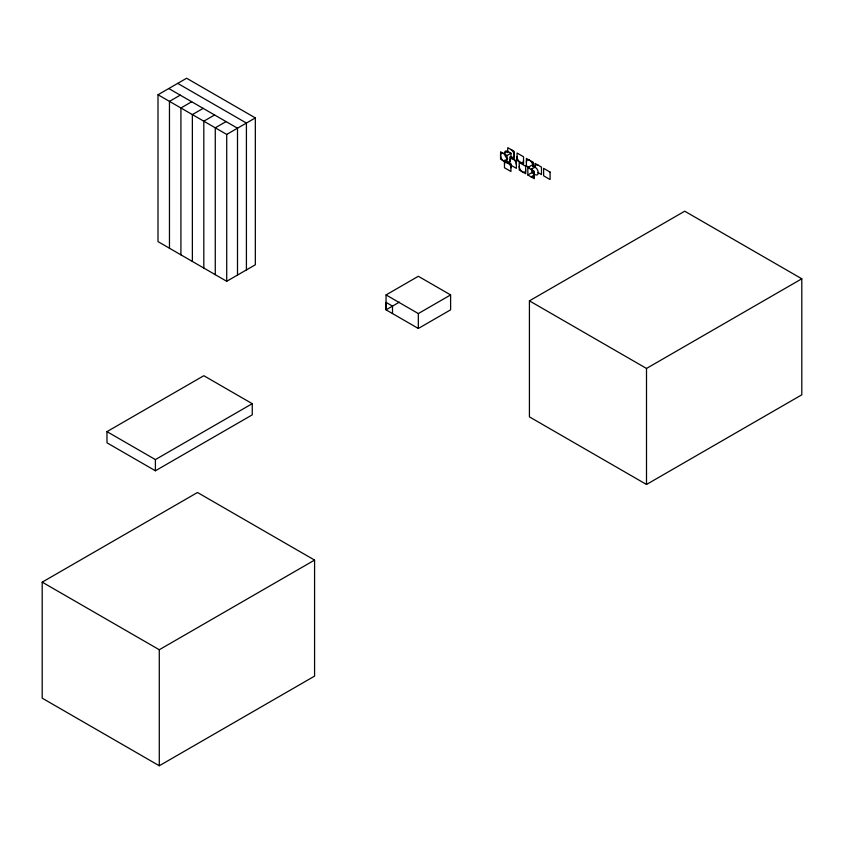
<?xml version="1.0" encoding="UTF-8"?>
<svg xmlns="http://www.w3.org/2000/svg" width="844" height="844" viewBox="0 0 844 844"><rect width="100%" height="100%" fill="white"/><g stroke="black" fill="none" stroke-linecap="round" stroke-linejoin="round"><path stroke-width="1.27" d="M517.077 160.487L517.077 153.028L523.533 156.752L523.533 164.211L517.077 160.487L517.077 156.794A4.568 2.637 60 0 0 520.305 162.343A4.568 2.637 60 0 0 523.533 160.487M532.859 165.825L532.859 162.143L526.403 158.408L526.403 165.867L529.631 167.734M158.007 94.75L186.619 78.239L255.331 117.907L255.331 264.773L226.719 281.284L158.007 241.616L158.007 94.75L226.719 134.428L255.331 117.907M180.247 95.14L169.465 101.364L169.465 248.231M191.693 101.755L180.911 107.979L180.911 254.835M203.151 108.37L192.369 114.594L192.369 261.45M214.598 114.974L203.815 121.198L203.815 268.065M226.055 121.589L215.273 127.813L215.273 274.68M507.75 151.371L503.805 153.65A4.568 2.637 60 0 0 500.576 155.518A4.568 2.637 60 0 0 503.805 161.109L507.75 158.83A4.568 2.637 60 0 1 504.522 153.239A4.568 2.637 60 0 1 507.75 151.371L510.979 153.239L510.979 158.208M503.805 161.109L500.576 159.242L500.576 151.783L507.033 155.518L510.979 153.239M508.025 162.396L509.998 161.257M527.838 167.523L534.294 171.248L534.294 178.706L527.838 174.982L527.838 167.523L531.783 165.245L535.012 167.112A4.568 2.637 60 0 1 538.208 172.165A4.568 2.637 60 0 1 535.898 174.94M535.012 167.112L531.066 169.391A4.568 2.637 60 0 1 534.294 174.982A4.568 2.637 60 0 1 531.066 176.85L535.012 174.571L531.783 172.703L527.838 174.982M106.977 431.632L203.826 375.717L252.25 403.675L252.25 414.858L155.401 470.773L106.977 442.815L106.977 431.632L155.401 459.59L252.25 403.675M386.046 294.925L418.329 276.283L450.612 294.925L450.612 309.832L418.329 328.474L386.046 309.832L386.046 294.925L418.329 313.567L450.612 294.925M399.412 302.12L386.046 309.832L386.046 302.384L392.502 306.108L392.502 313.567M42.2 582.149L197.496 492.495L314.58 560.089L314.58 676.107L159.284 765.761L42.2 698.167L42.2 582.149L159.284 649.743L314.58 560.089M529.42 300.854L684.716 211.2L801.8 278.794L801.8 394.813L646.504 484.467L529.42 416.873L529.42 300.854L646.504 368.448L801.8 278.794M510.177 156.499L514.207 158.83L514.207 151.371L507.75 147.647L507.75 152.616M538.039 172.587L541.468 174.571L541.468 167.112L535.012 163.388L535.012 167.576M504.48 161.341L510.936 165.076M177.704 83.387L246.416 123.055L246.416 269.911M168.789 88.525L237.502 128.204L237.502 275.06M646.504 368.448L646.504 484.467M532.859 162.143L532.859 166.795M531.783 168.979L531.783 172.703M507.033 155.518L507.033 162.966M418.329 313.567L418.329 328.474M226.719 134.428L226.719 281.284M159.284 649.743L159.284 765.761M155.401 459.59L155.401 470.773M504.48 164.031A4.568 2.637 60 0 1 507.708 162.164A4.568 2.637 60 0 1 510.936 167.756M538.24 172.703A4.568 2.637 60 0 1 537.955 172.524M535.022 167.45A4.568 2.637 60 0 1 538.24 165.245M510.979 149.504A4.568 2.637 60 0 1 514.207 155.106A4.568 2.637 60 0 1 510.979 156.963M526.403 162.143A4.568 2.637 60 0 1 529.631 160.276A4.568 2.637 60 0 1 532.859 165.867M525.685 170.013A4.568 2.637 60 0 1 522.457 171.87A4.568 2.637 60 0 1 519.229 166.279M509.903 160.898A4.568 2.637 60 0 1 513.131 159.031A4.568 2.637 60 0 1 516.359 164.622M550.077 172.081L543.62 168.357L543.62 175.805L550.077 179.54L550.077 172.081M516.359 160.898L509.903 157.174L509.903 164.622L516.359 168.357L516.359 160.898M525.685 166.279L519.229 162.554L519.229 170.013L525.685 173.737L525.685 166.279M510.936 164.031L504.48 160.297L504.48 167.756L510.936 171.48L510.936 164.031"/></g></svg>
